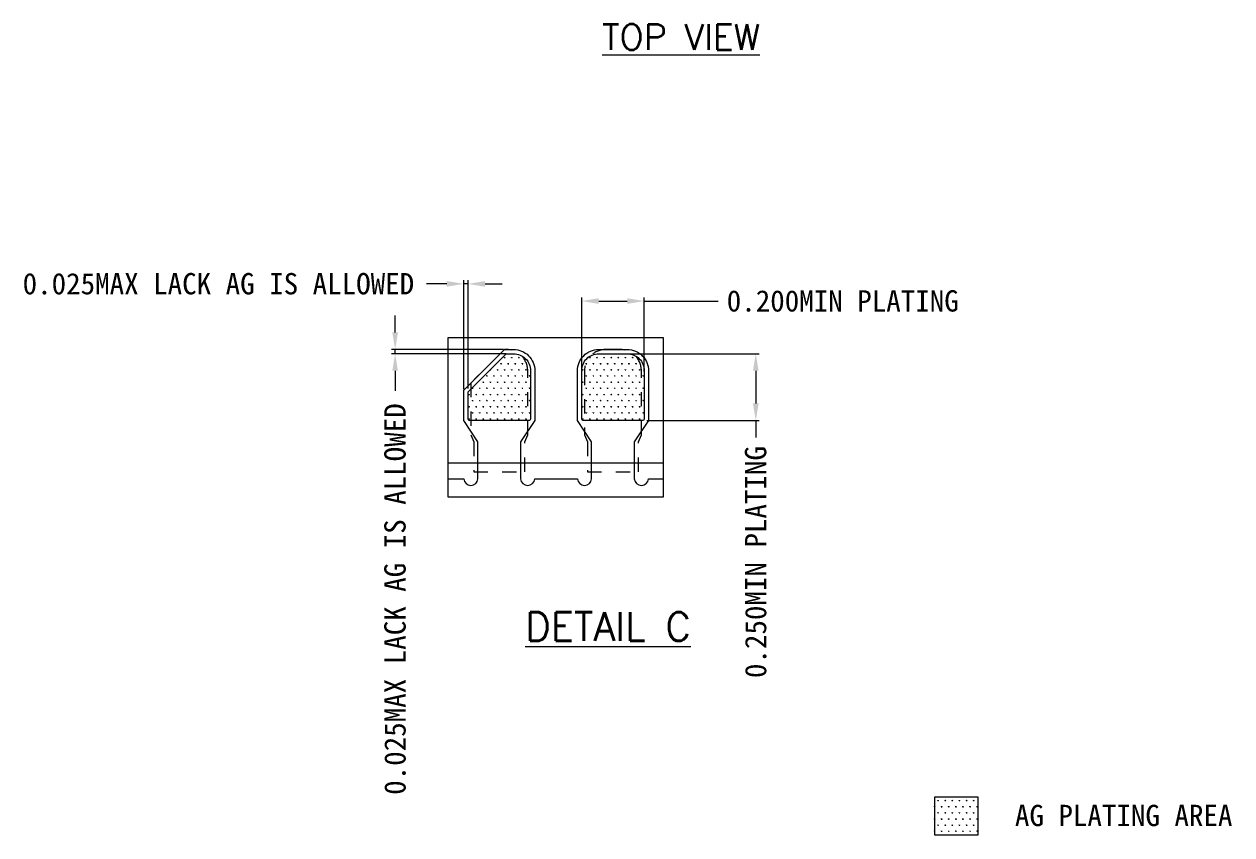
# Model space of a CAD drawing. Extents: x 584.2 to 593.2, y -9.7 to 4.8.
# Drawn here: x 584.75 to 593.24, y -9.72 to -4.02 of the extents above; entities that cross this region are included whole.
import ezdxf
from ezdxf.enums import TextEntityAlignment as Align

# ---------------------------------------------------------------- set-up
doc = ezdxf.new("R2010")
doc.units = 0
doc.header["$LTSCALE"] = 5
doc.header["$MEASUREMENT"] = 0
doc.header["$PDMODE"] = 3
doc.linetypes.add('HIDDEN', pattern=[0.375, 0.25, -0.125])
doc.layers.get('Defpoints').update_dxf_attribs({"linetype": 'CONTINUOUS'})
for name, color, linetype in [('1', 7, 'CONTINUOUS'), ('1D', 4, 'CONTINUOUS'), ('PKG', 2, 'CONTINUOUS'), ('PLATING', 3, 'CONTINUOUS'), ('标注', 4, 'CONTINUOUS')]:
    doc.layers.add(name, color=color, linetype=linetype)
doc.layers.add('标注线', color=3, linetype='CONTINUOUS', lineweight=18)
doc.styles.add('SIMPLEX', font='SIMPLEX')
doc.styles.get("Standard").update_dxf_attribs({"font": 'romans.shx', "bigfont": 'bigfont.shx'})
doc.styles.add('宋体', font='SimSun.ttf')
doc.dimstyles.new('Standard$0', dxfattribs={"dimtxt": 0.08, "dimasz": 0.08, "dimexe": 0.0266, "dimexo": 0.0266, "dimgap": 0.0266, "dimtad": 0, "dimdec": 3, "dimzin": 1, "dimdsep": 46, "dimtxsty": 'STANDARD', "dimcen": 0, "dimclrd": 256, "dimclre": 256, "dimclrt": 256, "dimadec": 0, "dimazin": 1, "dimtm": 1.25, "dimtfac": 1, "dimtdec": 3, "dimtmove": 0, "dimatfit": 0, "dimfxl": 1, "dimtolj": 1, "dimtzin": 0, "dimlwd": -1, "dimlwe": -1, "dimarcsym": 0})

# ---------------------------------------------------------------- blocks, each defined once
blk = doc.blocks.new('*D7')
at = {"layer": 'Defpoints', "color": 0, "transparency": 16777216}
for p in [(3406.1912, -264.2776), (3406.4051, -264.7476), (3407.1958, -264.7476)]:
    blk.add_point(p, dxfattribs=at)
at = {"layer": '标注', "color": 0, "lineweight": 0, "transparency": 16777216}
for p, q in [((3406.2162, -264.2776), (3407.2208, -264.2776)), ((3407.1958, -264.3976), (3407.1958, -264.6276)), ((3406.4301, -264.7476), (3407.2208, -264.7476)), ((3407.1958, -264.7476), (3407.1958, -264.8676))]:
    blk.add_line(p, q, dxfattribs=at)
at = {"layer": '标注', "color": 0, "transparency": 16777216}
for points in [[(3407.2158, -264.3976), (3407.1758, -264.3976), (3407.1958, -264.2776)], [(3407.1758, -264.6276), (3407.2158, -264.6276), (3407.1958, -264.7476)]]:
    blk.add_solid(points, dxfattribs=at)
at = {"layer": '标注', "color": 0, "lineweight": 0, "transparency": 16777216, "insert": (3407.1958, -265.7435), "char_height": 0.15, "attachment_point": 5, "rotation": 90, "style": '宋体'}
blk.add_mtext('\\A1;0.250MIN PLATING', dxfattribs=at)
blk = doc.blocks.new('*D8')
at = {"layer": 'Defpoints', "color": 0, "transparency": 16777216}
for p in [(3406.4112, -263.9067), (3405.9712, -264.4159), (3406.4112, -264.4281)]:
    blk.add_point(p, dxfattribs=at)
at = {"layer": '标注', "color": 0, "lineweight": 0, "transparency": 16777216}
for p, q in [((3405.9712, -264.3909), (3405.9712, -263.8817)), ((3406.0912, -263.9067), (3406.2912, -263.9067)), ((3406.4112, -264.4031), (3406.4112, -263.8817)), ((3406.4112, -263.9067), (3406.9317, -263.9067))]:
    blk.add_line(p, q, dxfattribs=at)
at = {"layer": '标注', "color": 0, "transparency": 16777216}
for points in [[(3406.0912, -263.8867), (3406.0912, -263.9267), (3405.9712, -263.9067)], [(3406.2912, -263.9267), (3406.2912, -263.8867), (3406.4112, -263.9067)]]:
    blk.add_solid(points, dxfattribs=at)
at = {"layer": '标注', "color": 0, "lineweight": 0, "transparency": 16777216, "insert": (3407.8077, -263.9067), "char_height": 0.15, "attachment_point": 5, "style": '宋体'}
blk.add_mtext('\\A1;0.200MIN PLATING', dxfattribs=at)
blk = doc.blocks.new('*D9')
at = {"layer": 'Defpoints', "color": 0, "transparency": 16777216}
for p in [(3404.6584, -264.2476), (3405.4457, -264.2476), (3405.4656, -264.2776)]:
    blk.add_point(p, dxfattribs=at)
at = {"layer": '标注', "color": 0, "lineweight": 0, "transparency": 16777216}
for p, q in [((3404.6584, -264.1276), (3404.6584, -264.0076)), ((3405.4207, -264.2476), (3404.6334, -264.2476)), ((3404.6584, -264.2776), (3404.6584, -264.2476)), ((3405.4406, -264.2776), (3404.6334, -264.2776)), ((3404.6584, -264.3976), (3404.6584, -264.5396))]:
    blk.add_line(p, q, dxfattribs=at)
at = {"layer": '标注', "color": 0, "transparency": 16777216}
for points in [[(3404.6384, -264.1276), (3404.6784, -264.1276), (3404.6584, -264.2476)], [(3404.6784, -264.3976), (3404.6384, -264.3976), (3404.6584, -264.2776)]]:
    blk.add_solid(points, dxfattribs=at)
at = {"layer": '标注', "color": 0, "lineweight": 0, "transparency": 16777216, "insert": (3404.6584, -266.0039), "char_height": 0.15, "attachment_point": 5, "rotation": 90, "style": '宋体'}
blk.add_mtext('\\A1;0.025MAX LACK AG IS ALLOWED', dxfattribs=at)
blk = doc.blocks.new('*D10')
at = {"layer": 'Defpoints', "color": 0, "transparency": 16777216}
for p in [(3405.1412, -263.7858), (3405.1412, -264.5525), (3405.1712, -264.5464)]:
    blk.add_point(p, dxfattribs=at)
at = {"layer": '标注', "color": 0, "lineweight": 0, "transparency": 16777216}
for p, q in [((3405.0212, -263.7858), (3404.8792, -263.7858)), ((3405.1412, -264.5275), (3405.1412, -263.7608)), ((3405.1712, -263.7858), (3405.1412, -263.7858)), ((3405.1712, -264.5214), (3405.1712, -263.7608)), ((3405.2912, -263.7858), (3405.4112, -263.7858))]:
    blk.add_line(p, q, dxfattribs=at)
at = {"layer": '标注', "color": 0, "transparency": 16777216}
for points in [[(3405.0212, -263.8058), (3405.0212, -263.7658), (3405.1412, -263.7858)], [(3405.2912, -263.7658), (3405.2912, -263.8058), (3405.1712, -263.7858)]]:
    blk.add_solid(points, dxfattribs=at)
at = {"layer": '标注', "color": 0, "lineweight": 0, "transparency": 16777216, "insert": (3403.4149, -263.7858), "char_height": 0.15, "attachment_point": 5, "style": '宋体'}
blk.add_mtext('\\A1;0.025MAX LACK AG IS ALLOWED', dxfattribs=at)

msp = doc.modelspace()

# ---------------------------------------------------------------- hatches: boundary and pattern name
at = {"layer": 'PLATING', "lineweight": 0}
h = msp.add_hatch(dxfattribs=at)
h.set_pattern_fill('SWAMP', color=3, scale=0.05)
h.paths.add_polyline_path([(588.3099, -6.4586, 0.414214), (588.1899, -6.3386), (588.1388, -6.3386), (587.8699, -6.6074), (587.8699, -6.7995), (587.876, -6.8086), (588.3039, -6.8086), (588.3099, -6.7995)])
h.paths.add_polyline_path([(589.1099, -6.4586, 0.414214), (588.9899, -6.3386), (588.7899, -6.3386, 0.414214), (588.6699, -6.4586), (588.6699, -6.7995), (588.676, -6.8086), (589.1039, -6.8086), (589.1099, -6.7995)])
h = msp.add_hatch(dxfattribs=at)
h.set_pattern_fill('SWAMP', color=3, scale=0.05)
h.paths.add_polyline_path([(591.1518, -9.4601), (591.1518, -9.7244), (591.4603, -9.7244), (591.4603, -9.4601)])

# ---------------------------------------------------------------- linework, layer by layer
at = {"layer": '1', "color": 7, "lineweight": 0}
for p, q in [((591.1518, -9.4601), (591.1518, -9.7244)), ((591.4603, -9.4601), (591.1518, -9.4601)), ((591.4603, -9.7244), (591.4603, -9.4601)), ((591.1518, -9.7244), (591.4603, -9.7244))]:
    msp.add_line(p, q, dxfattribs=at)
at = {"layer": '1', "lineweight": 0}
msp.add_lwpolyline([(587.7292, -7.2186), (587.8402, -7.2186, 0.926625), (587.9399, -7.2186), (587.9399, -6.9586), (587.8399, -6.8086), (587.8399, -6.595), (588.1263, -6.3086), (588.1899, -6.3086, -0.414214), (588.3399, -6.4586), (588.3399, -6.8086), (588.2399, -6.9586), (588.2399, -7.2186, 0.926625), (588.3396, -7.2186), (588.6402, -7.2186, 0.926625), (588.7399, -7.2186), (588.7399, -6.9586), (588.6399, -6.8086), (588.6399, -6.4586, -0.414214), (588.7899, -6.3086), (588.9899, -6.3086, -0.414214), (589.1399, -6.4586), (589.1399, -6.8086), (589.0399, -6.9586), (589.0399, -7.2186, 0.926625), (589.1396, -7.2186), (589.2432, -7.2186)], format="xyb", dxfattribs=at)
at = {"layer": '1D', "linetype": 'HIDDEN', "lineweight": 0, "ltscale": 0.05}
for points in [[(587.9099, -7.1686), (588.2699, -7.1686), (588.2699, -6.9586), (588.2899, -6.9086), (588.2899, -6.4586, 0.414214), (588.1399, -6.3086), (588.1263, -6.3086), (587.8899, -6.545), (587.8899, -6.9086), (587.9099, -6.9586)], [(588.7099, -7.1686), (589.0699, -7.1686), (589.0699, -6.9586), (589.0899, -6.9086), (589.0899, -6.4586, 0.414214), (588.9399, -6.3086), (588.8399, -6.3086, 0.414214), (588.6899, -6.4586), (588.6899, -6.9086), (588.7099, -6.9586)]]:
    msp.add_lwpolyline(points, format="xyb", close=True, dxfattribs=at)
at = {"layer": 'PKG', "linetype": 'Continuous', "lineweight": 0}
msp.add_lwpolyline([(589.2432, -7.1086), (587.7292, -7.1086)], dxfattribs=at)
at = {"layer": 'PLATING', "linetype": 'Continuous', "lineweight": 0}
for points in [[(587.876, -6.8086), (587.8699, -6.7995), (587.8699, -6.6074), (588.1388, -6.3386), (588.1899, -6.3386, -0.414214), (588.3099, -6.4586), (588.3099, -6.7995), (588.3039, -6.8086)], [(588.676, -6.8086), (588.6699, -6.7995), (588.6699, -6.4586, -0.414214), (588.7899, -6.3386), (588.9899, -6.3386, -0.414214), (589.1099, -6.4586), (589.1099, -6.7995), (589.1039, -6.8086)]]:
    msp.add_lwpolyline(points, format="xyb", dxfattribs=at)
for points in [[(588.3039, -6.8086), (587.876, -6.8086)], [(589.1039, -6.8086), (588.676, -6.8086)]]:
    msp.add_lwpolyline(points, dxfattribs=at)
at = {"layer": '标注线', "color": 2, "lineweight": 0}
msp.add_lwpolyline([(589.2432, -6.2246), (589.2432, -7.3471), (587.7292, -7.3471), (587.7292, -6.2246)], close=True, dxfattribs=at)

# ---------------------------------------------------------------- texts
at = {"layer": '标注', "lineweight": 0, "style": '宋体'}
msp.add_text('AG PLATING AREA', height=0.15, dxfattribs=at).set_placement((593.2485, -9.5879), align=Align.MIDDLE_RIGHT)
at = {"layer": '标注', "lineweight": 0, "insert": (589.3684, -4.1091, -0.0111), "char_height": 0.18, "attachment_point": 5, "style": 'SIMPLEX'}
msp.add_mtext('{\\LTOP VIEW}', dxfattribs=at)
at = {"layer": '标注', "lineweight": 0, "insert": (589.4385, -8.3584), "char_height": 0.2, "width": 3.10578, "attachment_point": 9, "style": 'SIMPLEX'}
msp.add_mtext('{\\LDETAIL C}', dxfattribs=at)

# ---------------------------------------------------------------- dimensions: what is measured, and where the dimension line sits
at = {"layer": '标注', "color": 4, "lineweight": 0}
for base, p1, p2, text, picture, middle in [((587.8399, -5.8469), (587.8699, -6.6074), (587.8399, -6.6136), '0.025MAX LACK AG IS ALLOWED', '*D10', (586.1137, -5.8469)), ((589.1099, -5.9677), (588.6699, -6.477), (589.1099, -6.4892), '0.200MIN PLATING', '*D8', (590.5064, -5.9677))]:
    dim = msp.add_linear_dim(base=base, p1=p1, p2=p2, text=text, dimstyle='Standard$0', override={"dimtxt": 0.15, "dimasz": 0.12, "dimexe": 0.025, "dimexo": 0.025, "dimgap": 0.025, "dimdec": 2, "dimzin": 0, "dimtxsty": '宋体', "dimcen": 0.09, "dimclrd": 0, "dimclre": 0, "dimclrt": 0, "dimazin": 0, "dimtol": 1, "dimtp": 0.025, "dimtm": 0.025, "dimatfit": 3, "dimlwd": 0, "dimlwe": 0}, dxfattribs=at)
    dim.commit()
    dim.dimension.update_dxf_attribs({"geometry": picture, "text_midpoint": middle, "dimtype": 128, "insert": (-2817.3012, 257.9389)})
for base, p1, p2, text, picture, middle in [((587.3572, -6.3087), (588.1643, -6.3386), (588.1445, -6.3087), '0.025MAX LACK AG IS ALLOWED', '*D9', (587.3572, -8.0649)), ((589.8945, -6.8086), (588.8899, -6.3386), (589.1039, -6.8086), '0.250MIN PLATING', '*D7', (589.8945, -7.8046))]:
    dim = msp.add_linear_dim(base=base, p1=p1, p2=p2, angle=90, text=text, dimstyle='Standard$0', override={"dimtxt": 0.15, "dimasz": 0.12, "dimexe": 0.025, "dimexo": 0.025, "dimgap": 0.025, "dimdec": 2, "dimzin": 0, "dimtxsty": '宋体', "dimcen": 0.09, "dimclrd": 0, "dimclre": 0, "dimclrt": 0, "dimazin": 0, "dimtol": 1, "dimtp": 0.025, "dimtm": 0.025, "dimatfit": 3, "dimlwd": 0, "dimlwe": 0}, dxfattribs=at)
    dim.commit()
    dim.dimension.update_dxf_attribs({"geometry": picture, "text_midpoint": middle, "dimtype": 128, "insert": (-2817.3012, 257.9389)})

doc.saveas('drawing.dxf')
